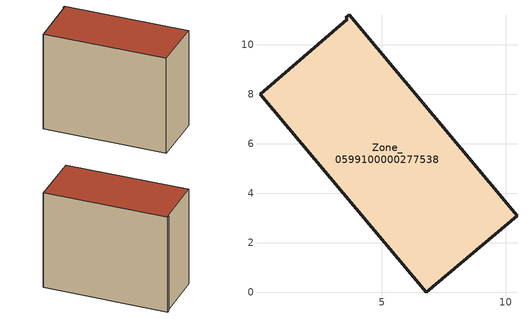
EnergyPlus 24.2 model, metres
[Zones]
Zone_0599100000277538
 floor ground (C_G): 0.08,8 3.59,11.03 3.54,11.09 3.68,11.21 10.45,3.1 6.79,0 z0.18
 wall outside (C_F): 6.79,0 10.45,3.1 3.68,11.21 3.54,11.09 3.59,11.03 0.08,8 6.79,0 z0.18:8.73
 roof outside (C_R): 3.59,11.03 0.08,8 6.79,0 10.45,3.1 3.68,11.21 3.54,11.09 z8.73
[BUILDING]
Pand.0599100000277538: North Axis=0; Terrain=City; Loads Convergence Tolerance Value=0.04; Temperature Convergence Tolerance Value=0.4; Solar Distribution=FullExterior; Maximum Number of Warmup Days=25; Minimum Number of Warmup Days=1
[Site:Location]
Rotterdam.The.Hague.AP_ZH_NLD Design_Conditions: Latitude=51.96; Longitude=4.45; Time Zone=1; Elevation=-4.5
[SITE:GROUNDTEMPERATURE:BUILDINGSURFACE]
18, 18, 18, 18, 18, 18, 18, 18, 18, 18, 18, 18
[MATERIAL] Thermal Absorptance=0.9; Solar Absorptance=0.7; Visible Absorptance=0.7
Name | Roughness | Thickness | Conductivity | Density | Specific Heat
G.TI.1975-1991 | MediumSmooth | 0.15 | 0.288461 | 540 | 1210
F.TI.1975-1991 | Rough | 0.3 | 0.230769 | 1920 | 840
R.TI.1975-1991 | MediumRough | 0.2 | 0.153846 | 1500 | 1000
[CONSTRUCTION]
C_G: G.TI.1975-1991
C_F: F.TI.1975-1991
C_R: R.TI.1975-1991
[ZONE]
Zone_0599100000277538: Type=1; Multiplier=1; Ceiling Height=Autocalculate; Volume=Autocalculate; Floor Area=autocalculate; Part of Total Floor Area=Yes
[ZONEINFILTRATION:DESIGNFLOWRATE]
Infil_Zone_0599100000277538: Zone or ZoneList or Space or SpaceList=Zone_0599100000277538; Schedule=AlwaysOn; Design Flow Rate Calculation Method=Flow/Area; Flow Rate per Floor Area=0.003; Constant Term Coefficient=1; Temperature Term Coefficient=0; Velocity Term Coefficient=0; Velocity Squared Term Coefficient=0
[HVACTEMPLATE:ZONE:IDEALLOADSAIRSYSTEM]
Zone_0599100000277538: Maximum Heating Supply Air Temperature=50; Minimum Cooling Supply Air Temperature=13; Maximum Heating Supply Air Humidity Ratio=0.0156; Minimum Cooling Supply Air Humidity Ratio=0.0077; Heating Limit=NoLimit; Cooling Limit=NoLimit; Dehumidification Control Type=ConstantSensibleHeatRatio; Cooling Sensible Heat Ratio=0.7; Dehumidification Setpoint=60; Humidification Control Type=None; Humidification Setpoint=30; Outdoor Air Method=None; Outdoor Air Flow Rate per Person=0.00944; Outdoor Air Flow Rate per Zone Floor Area=0; Outdoor Air Flow Rate per Zone=0; Demand Controlled Ventilation Type=None; Outdoor Air Economizer Type=NoEconomizer; Heat Recovery Type=None; Sensible Heat Recovery Effectiveness=0.7; Latent Heat Recovery Effectiveness=0.65
[ZONECONTROL:THERMOSTAT]
ThermostatControl_Zone_0599100000277538: Zone or ZoneList=Zone_0599100000277538; Control Type Schedule=DualSetpointControlType; Control 1=Thermostat_Zone_0599100000277538; Temperature Difference Between Cutout And Setpoint=0
[THERMOSTATSETPOINT:DUALSETPOINT]
Thermostat_Zone_0599100000277538: Heating Setpoint Temperature Schedule=HeatingSetpoint_Zone_0599100000277538; Cooling Setpoint Temperature Schedule=CoolingSetpoint_Zone_0599100000277538
[SCHEDULE:COMPACT]
HeatingSetpoint_Zone_0599100000277538: Through: 12/31, For: AllDays, Until: 24:00, 21
CoolingSetpoint_Zone_0599100000277538: Through: 12/31, For: AllDays, Until: 24:00, 24
DualSetpointControlType: Through: 12/31, For: AllDays, Until: 24:00, 4
AlwaysOn: Through: 12/31, For: AllDays, Until: 24:00, 1
